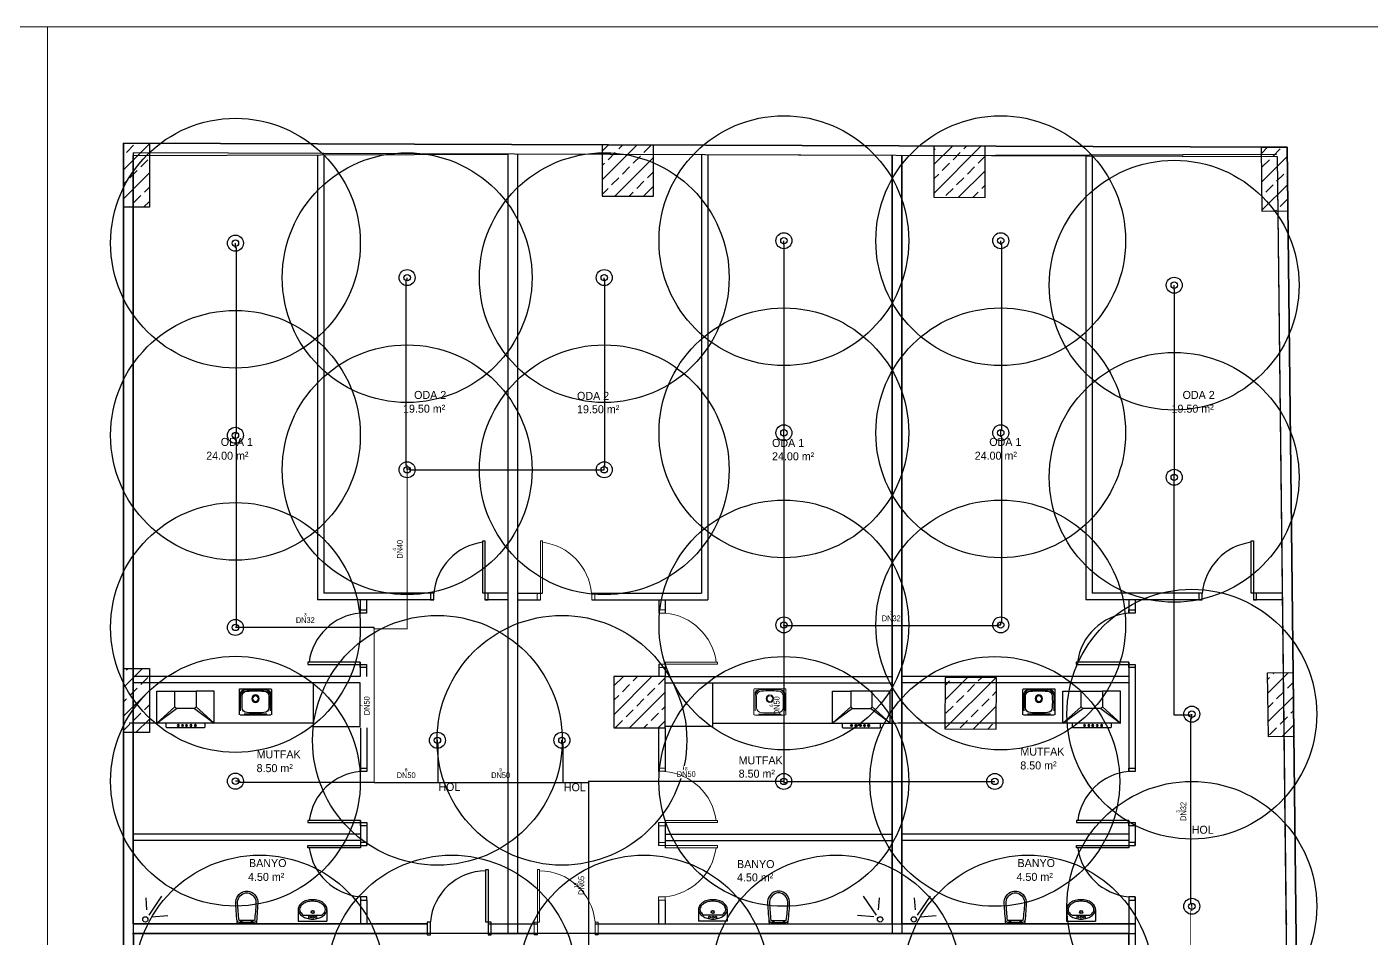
# Model space of a CAD drawing. Header units: centimetres. Extents: x 247996 to 276712, y -458149 to -450648.
# Drawn here: x 252299 to 254398, y -452072 to -450649 of the extents above; entities that cross this region are included whole.
import ezdxf
from ezdxf.enums import TextEntityAlignment as Align

# ---------------------------------------------------------------- set-up
doc = ezdxf.new("R2010")
doc.units = ezdxf.units.CM
for name, color, linetype, lineweight in [('ANTED', 144, 'Continuous', 0), ('ARC_Tefriş1', 117, 'Continuous', 9), ('M_Kapi_Kesit', 171, 'Continuous', 20)]:
    doc.layers.add(name, color=color, linetype=linetype, lineweight=lineweight)
for name, color, linetype in [('MKDU0', 50, 'Continuous'), ('MTY-SPRINKLER', 15, 'Continuous'), ('MTY-SPRINKLER-BORU', 140, 'Continuous'), ('MTY-SPRINKLER-CAP', 141, 'Continuous'), ('MTY-SPRINKLER-KORUMA', 8, 'Continuous')]:
    doc.layers.add(name, color=color, linetype=linetype)
doc.styles.add('MtXpl_Comic_Sans_MS', font='comic.ttf')
doc.styles.add('ROTAS', font='arial.ttf')

# ---------------------------------------------------------------- blocks, each defined once
blk = doc.blocks.new('ASL-SPR-PE')
for radius in [12.5, 5]:
    blk.add_circle((0, 0), radius)
blk = doc.blocks.new('ocak+dav')
for p, q in [((0, 50), (28.5, 24.5)), ((31, 27), (0, 50)), ((0, 50), (90, 50)), ((0, 50), (0, 0)), ((90, 50), (59, 27)), ((61.5, 24.5), (90, 50)), ((90, 50), (90, 0)), ((0, 0), (28.5, 0)), ((90, 0), (61.5, 0))]:
    blk.add_line(p, q)
at = {"color": 251}
for p, q in [((15, 50), (15, 56.3)), ((16, 57.3), (74, 57.3)), ((75, 56.3), (75, 50))]:
    blk.add_line(p, q, dxfattribs=at)
at = {"color": 7}
for p, q in [((29.2, 54.6), (29.2, 55.1)), ((29.8, 55.1), (29.2, 55.1)), ((29.2, 52.1), (29.2, 54.6)), ((29.8, 52.1), (29.2, 52.1)), ((29.8, 54.6), (29.8, 55.1)), ((29.8, 52.1), (29.8, 54.6)), ((36.2, 54.6), (36.2, 55.1)), ((36.8, 55.1), (36.2, 55.1)), ((36.2, 52.1), (36.2, 54.6)), ((36.8, 52.1), (36.2, 52.1)), ((36.8, 54.6), (36.8, 55.1)), ((36.8, 52.1), (36.8, 54.6)), ((43.2, 54.6), (43.2, 55.1)), ((43.8, 55.1), (43.2, 55.1)), ((43.2, 52.1), (43.2, 54.6)), ((43.8, 52.1), (43.2, 52.1)), ((43.8, 54.6), (43.8, 55.1)), ((43.8, 52.1), (43.8, 54.6)), ((49.4, 54.6), (49.4, 55.1)), ((49.4, 55.1), (50, 55.1)), ((49.4, 52.1), (49.4, 54.6)), ((50, 52.1), (49.4, 52.1)), ((50, 54.6), (50, 55.1)), ((50, 52.1), (50, 54.6)), ((55.9, 54.6), (55.9, 55.1)), ((55.9, 55.1), (56.6, 55.1)), ((55.9, 52.1), (55.9, 54.6)), ((56.6, 52.1), (55.9, 52.1)), ((56.6, 54.6), (56.6, 55.1)), ((56.6, 52.1), (56.6, 54.6))]:
    blk.add_line(p, q, dxfattribs=at)
at = {"color": 251}
for centre, start, end in [((16, 56.3), 90, 180), ((74, 56.3), 0, 90)]:
    blk.add_arc(centre, 1, start, end, dxfattribs=at)
at = {"color": 7}
for centre, start, end in [((29.5, 53.6), 102.6235, 257.3767), ((29.5, 53.6), 280.5754, 79.4621), ((36.5, 53.6), 102.6235, 257.3767), ((36.5, 53.6), 280.5754, 79.4621), ((43.5, 53.6), 102.6235, 257.3767), ((43.5, 53.6), 280.5754, 79.4621), ((49.7, 53.6), 102.6235, 257.3767), ((49.7, 53.6), 280.5754, 79.4621), ((56.3, 53.6), 102.6235, 257.3767), ((56.3, 53.6), 280.5754, 79.4621)]:
    blk.add_arc(centre, 1.54, start, end, dxfattribs=at)
at = {"invisible_edges": 1}
for points in [[(61.5, 24.5), (28.5, 24.5), (31, 27), (59, 27)], [(28.5, 24.5), (61.5, 24.5), (61.5, 0), (28.5, 0)]]:
    blk.add_3dface(points, dxfattribs=at)
blk = doc.blocks.new('UIU')
at = {"layer": 'ARC_Tefriş1'}
for p, q in [((534349.4, 4471056.6), (534349.4, 4471096)), ((534350.4, 4471097), (534398.4, 4471097)), ((534351.3, 4471062.8), (534351.3, 4471089.9)), ((534356.6, 4471095.2), (534392.3, 4471095.2)), ((534397.6, 4471089.9), (534397.6, 4471062.8)), ((534399.4, 4471096), (534399.4, 4471056.6)), ((534398.4, 4471055.6), (534350.4, 4471055.6)), ((534392.3, 4471057.5), (534356.6, 4471057.5))]:
    blk.add_line(p, q, dxfattribs=at)
at = {"layer": 'ARC_Tefriş1', "extrusion": (0, 0, -1)}
for centre, major_axis, start_param, end_param in [((534350.4, 4471096), (0.707, 0.707), 3.926991, 5.497787), ((534356.6, 4471089.9), (-3.75, 3.75), 5.497787, 7.068583), ((534361.4, 4471085.4), (-7.14, 7.14), 5.524757, 6.541187), ((534361.5, 4471085.4), (-5.66, 5.66), 5.524757, 7.028844), ((534374.4, 4470761.4), (332.3, 0), 4.67265, 4.752129), ((534374.4, 4471081.6), (-4.07, 4.07), 3.926991, 10.210176), ((534387.3, 4471085.4), (-5.66, 5.66), 0.825137, 2.329224), ((534392.3, 4471089.9), (3.75, 3.75), -0.785398, 0.785398), ((534387.4, 4471085.4), (7.14, 7.14), -0.258001, 0.758428), ((534398.4, 4471096), (0.707, 0.707), -0.785398, 0.785398), ((534685.7, 4471076.6), (-234.9, 234.9), 5.470817, 5.524757), ((534361.5, 4471067.9), (5.66, 5.66), 2.395934, 3.900021), ((534374.4, 4471081.6), (-3.18, 3.18), 3.926991, 10.210176), ((534387.3, 4471067.9), (5.66, 5.66), 0.812368, 2.316455), ((534063.2, 4471076.6), (234.9, 234.9), 0.758428, 0.812368), ((534374.4, 4471391.9), (332.3, 0), 1.531058, 1.610536)]:
    blk.add_ellipse(centre, major_axis=major_axis, ratio=1, start_param=start_param, end_param=end_param, dxfattribs=at)
blk = doc.blocks.new('asudhsaudhsa')
at = {"layer": 'M_Kapi_Kesit'}
for points in [[(526319.1, 4501829.3), (526319.1, 4501834.3), (526329.1, 4501834.3), (526329.1, 4501829.3), (526319.1, 4501829.3)], [(526319.1, 4501744.3), (526319.1, 4501749.3), (526329.1, 4501749.3), (526329.1, 4501744.3), (526319.1, 4501744.3)]]:
    blk.add_lwpolyline(points, dxfattribs=at)
blk.add_lwpolyline([(526329.1, 4501829.3), (526329.1, 4501826), (526410.9, 4501826), (526410.9, 4501829.3)], close=True, dxfattribs=at)
blk.add_arc((526320.8, 4501837.9), 88.9, 275.3081, 352.3253, dxfattribs=at)
blk = doc.blocks.new('uhasduhsadu')
at = {"layer": 'M_Kapi_Kesit'}
blk.add_lwpolyline([(684335.9, 4531169.3), (684332.6, 4531169.3), (684332.6, 4531251.2), (684335.9, 4531251.2)], close=True, dxfattribs=at)
for points in [[(684240.9, 4531149.3), (684245.9, 4531149.3), (684245.9, 4531169.3), (684240.9, 4531169.3), (684240.9, 4531149.3)], [(684335.9, 4531149.3), (684340.9, 4531149.3), (684340.9, 4531169.3), (684335.9, 4531169.3), (684335.9, 4531149.3)]]:
    blk.add_lwpolyline(points, dxfattribs=at)
blk.add_arc((684333.2, 4531161.7), 87.6, 90.3687, 174.9809, dxfattribs=at)

msp = doc.modelspace()

# ---------------------------------------------------------------- linework, layer by layer
at = {"layer": 'ANTED'}
for p, q in [((276712.4, -450649.1), (248038.8, -450649.1)), ((252331.1, -450649.1), (252331.1, -458149.1))]:
    msp.add_line(p, q, dxfattribs=at)
at = {"layer": 'MKDU0', "color": 8, "ltscale": 0.03}
for p, q in [((254266.7, -450836.9), (252449.8, -450830.7)), ((252449.8, -450830.7), (252449.8, -453404.6)), ((252449.8, -450830.7), (254266.7, -450836.9)), ((252449.8, -453404.6), (252449.8, -450830.7)), ((252449.8, -450849.9), (252449.8, -452064.7)), ((252450, -450830.8), (252490, -450830.8)), ((252450, -450930.8), (252450, -450830.8)), ((252450, -450871.9), (252490, -450831.9)), ((252454.1, -450845.3), (252465.3, -450834)), ((254251.8, -450851.9), (252464.8, -450845.8)), ((252464.8, -450845.8), (252464.8, -453404.6)), ((252464.8, -450849.8), (253049.8, -450847.8)), ((252464.8, -450849.8), (252464.8, -452064.7)), ((252464.8, -452049.7), (252464.8, -450849.8)), ((252490, -450830.8), (252490, -450930.8)), ((252752.3, -450848.9), (252752.3, -451543.5)), ((252762.3, -450848.8), (252762.3, -451533.5)), ((253064.8, -450847.8), (253064.8, -452064.7)), ((253064.8, -450847.8), (253064.8, -452064.7)), ((253649.8, -450849.8), (253064.8, -450847.8)), ((253064.8, -450847.8), (253064.8, -452049.7)), ((253197.2, -450833.3), (253197, -450913.3)), ((253197.1, -450888.1), (253251.6, -450833.5)), ((253277.2, -450833.6), (253197.2, -450833.3)), ((253197.2, -450843), (253206.9, -450833.4)), ((253206.2, -450856.5), (253217.4, -450845.3)), ((253223, -450839.7), (253229.3, -450833.4)), ((253245.5, -450862.1), (253256.7, -450850.9)), ((253262.3, -450845.3), (253273.6, -450834)), ((253277, -450913.6), (253277.2, -450833.6)), ((253352.3, -450848.8), (253352.3, -451533.5)), ((253362.3, -450848.9), (253362.3, -451543.5)), ((253664.8, -450849.8), (254249.8, -450847.8)), ((254251.8, -450851.9), (253664.8, -450849.9)), ((253715.2, -450835.1), (253715, -450915.1)), ((253715, -450909), (253788.6, -450835.4)), ((253715.1, -450863.9), (253743.9, -450835.2)), ((253795.2, -450835.4), (253715.2, -450835.1)), ((253715.2, -450841.4), (253717, -450839.7)), ((253745, -450856.5), (253756.3, -450845.3)), ((253761.9, -450839.7), (253766.2, -450835.3)), ((253784.3, -450862.1), (253795.2, -450851.2)), ((253795, -450915.4), (253795.2, -450835.4)), ((253952.3, -450848.9), (253952.3, -451543.5)), ((253962.3, -450848.8), (253962.3, -451533.5)), ((254226.8, -450837.4), (254266.8, -450837)), ((254227.9, -450937.4), (254226.8, -450837.4)), ((254226.9, -450846.1), (254235.6, -450837.3)), ((254227.4, -450890.5), (254267, -450850.9)), ((254244.6, -450850.9), (254255.8, -450839.7)), ((254297, -453482.7), (254266.7, -450836.9)), ((254266.7, -450836.9), (254297, -453482.7)), ((254266.8, -450837), (254267.9, -450937)), ((252476.6, -450867.7), (252487.8, -450856.5)), ((253197.1, -450865.6), (253200.6, -450862.1)), ((253216.7, -450913.4), (253277.2, -450852.9)), ((253228.7, -450878.9), (253239.9, -450867.7)), ((253728.2, -450873.3), (253739.4, -450862.1)), ((253767.5, -450878.9), (253778.7, -450867.7)), ((254227.7, -450867.7), (254238.9, -450856.5)), ((254281.9, -453482.1), (254251.8, -450851.9)), ((254265.5, -452049.7), (254251.8, -450851.9)), ((252450, -450916.8), (252490, -450876.8)), ((252450, -450894.3), (252454.1, -450890.2)), ((252459.7, -450884.6), (252471, -450873.3)), ((253211.8, -450895.8), (253223, -450884.6)), ((253251.1, -450901.4), (253262.3, -450890.2)), ((253268, -450884.6), (253277.1, -450875.4)), ((253715.1, -450886.5), (253722.6, -450878.9)), ((253750.6, -450895.8), (253761.9, -450884.6)), ((253753.6, -450915.2), (253795.1, -450873.8)), ((254250.2, -450890.2), (254261.4, -450878.9)), ((254267, -450873.3), (254267.2, -450873.1)), ((252465.3, -450923.8), (252476.6, -450912.6)), ((252482.2, -450907), (252490, -450899.2)), ((253197, -450910.6), (253206.2, -450901.4)), ((253197, -450913.3), (253277, -450913.6)), ((253239, -450913.5), (253245.5, -450907)), ((253261.4, -450913.6), (253277, -450897.9)), ((253733.8, -450912.6), (253745, -450901.4)), ((253776, -450915.3), (253784.3, -450907)), ((253789.9, -450901.4), (253795, -450896.3)), ((254227.7, -450912.7), (254227.7, -450912.6)), ((254227.9, -450934.9), (254267.5, -450895.3)), ((254233.3, -450907), (254244.6, -450895.8)), ((252490, -450930.8), (252450, -450930.8)), ((252458.4, -450930.8), (252459.7, -450929.5)), ((252480.9, -450930.8), (252490, -450921.7)), ((253715, -450915.1), (253795, -450915.4)), ((254248, -450937.2), (254250.2, -450935.1)), ((254255.8, -450929.5), (254267, -450918.2)), ((254267.9, -450937), (254227.9, -450937.4)), ((252934, -451543.5), (252752.3, -451543.5)), ((252934, -451543.5), (252752.3, -451543.5)), ((252934, -451533.5), (252762.3, -451533.5)), ((252819.2, -451543.3), (252819.2, -451564.4)), ((252829.2, -451543.3), (252829.2, -451564.4)), ((253049.8, -451533.5), (253010.7, -451533.5)), ((253049.8, -451543.5), (253014, -451543.5)), ((253049.8, -451543.5), (253014, -451543.5)), ((253064.8, -451533.5), (253104, -451533.5)), ((253064.8, -451543.5), (253100.7, -451543.5)), ((253064.8, -451543.5), (253100.7, -451543.5)), ((253180.7, -451533.5), (253352.3, -451533.5)), ((253180.7, -451543.5), (253362.3, -451543.5)), ((253180.7, -451543.5), (253362.3, -451543.5)), ((253285.5, -451543.3), (253285.5, -451564.4)), ((253295.5, -451543.3), (253295.5, -451564.4)), ((254134, -451543.5), (253952.3, -451543.5)), ((254134, -451543.5), (253952.3, -451543.5)), ((254134, -451533.5), (253962.3, -451533.5)), ((254019.2, -451543.3), (254019.2, -451564.4)), ((254029.2, -451543.3), (254029.2, -451564.4)), ((254259.6, -451533.5), (254210.7, -451533.5)), ((254259.7, -451543.5), (254214, -451543.5)), ((254259.7, -451543.5), (254214, -451543.5)), ((252819.2, -451641.1), (252819.2, -451663.3)), ((252829.2, -451644.4), (252829.2, -451663.3)), ((253285.5, -451644.4), (253285.5, -451663.3)), ((253295.5, -451641.1), (253295.5, -451663.3)), ((254019.5, -451641.1), (254019.5, -451663.5)), ((254019.5, -451644.4), (254019.5, -451811.5)), ((254029.5, -451644.4), (254029.5, -451706.2)), ((252450, -451680.1), (252479.3, -451650.8)), ((252450, -451650.8), (252490, -451650.8)), ((252450, -451750.8), (252450, -451650.8)), ((252454.1, -451653.5), (252456.8, -451650.8)), ((252819.2, -451663.5), (252464.8, -451663.5)), ((252476.6, -451675.9), (252487.8, -451664.7)), ((252490, -451650.8), (252490, -451750.8)), ((253215.5, -451663.3), (253215.2, -451743.3)), ((253215.3, -451723), (253274.8, -451663.5)), ((253215.4, -451678), (253230.1, -451663.3)), ((253295.5, -451663.5), (253215.5, -451663.3)), ((253245.5, -451670.3), (253252.4, -451663.4)), ((253284.8, -451675.9), (253295.5, -451665.3)), ((253295.2, -451743.5), (253295.5, -451663.5)), ((253295.5, -451663.5), (253649.8, -451663.5)), ((254019.5, -451663.5), (253664.8, -451663.5)), ((253732.6, -451665.2), (253732.3, -451745.2)), ((253732.3, -451744.8), (253811.7, -451665.4)), ((253732.5, -451699.7), (253766.9, -451665.3)), ((253812.6, -451665.4), (253732.6, -451665.2)), ((253784.3, -451670.3), (253789.3, -451665.4)), ((253812.3, -451745.4), (253812.6, -451665.4)), ((254236.2, -451657.5), (254276.2, -451657)), ((254237.3, -451757.5), (254236.2, -451657.5)), ((254236.3, -451667.4), (254238.9, -451664.7)), ((254236.6, -451689.6), (254269, -451657.1)), ((254244.6, -451659.1), (254246.3, -451657.4)), ((254276.2, -451657), (254277.3, -451757)), ((252450, -451725), (252490, -451685)), ((252459.7, -451692.8), (252471, -451681.6)), ((252819.2, -451673.5), (252464.8, -451673.5)), ((252501.4, -451686.2), (252529.9, -451686.2)), ((252501.4, -451736.2), (252501.4, -451686.2)), ((252591.4, -451686.2), (252562.9, -451686.2)), ((252591.4, -451736.2), (252591.4, -451686.2)), ((252630.7, -451723), (252630.7, -451683.5)), ((252631.7, -451682.5), (252679.7, -451682.5)), ((252632.5, -451716.8), (252632.5, -451689.7)), ((252637.8, -451684.4), (252673.5, -451684.4)), ((252678.8, -451689.7), (252678.8, -451716.8)), ((252680.7, -451683.5), (252680.7, -451723)), ((252819.2, -451673.5), (252745.6, -451673.5)), ((252745.6, -451673.5), (252745.6, -451741.2)), ((253228.7, -451687.2), (253239.9, -451675.9)), ((253239.8, -451743.3), (253295.4, -451687.8)), ((253268, -451692.8), (253279.2, -451681.6)), ((253295.5, -451673.5), (253649.8, -451673.5)), ((254019.2, -451673.5), (253664.8, -451673.5)), ((253732.6, -451677.2), (253739.4, -451670.3)), ((253767.5, -451687.2), (253778.7, -451675.9)), ((253806.8, -451692.8), (253812.5, -451687)), ((253854, -451723), (253854, -451683.5)), ((253855, -451682.5), (253903, -451682.5)), ((253855.9, -451716.8), (253855.9, -451689.7)), ((253861.2, -451684.4), (253896.9, -451684.4)), ((253902.2, -451689.7), (253902.2, -451716.8)), ((253904, -451683.5), (253904, -451723)), ((253916.6, -451686.2), (253945.1, -451686.2)), ((253916.6, -451736.2), (253916.6, -451686.2)), ((254006.6, -451686.2), (253978.1, -451686.2)), ((254006.6, -451736.2), (254006.6, -451686.2)), ((254250.2, -451698.4), (254261.4, -451687.2)), ((254267, -451681.6), (254276.4, -451672.2)), ((252450, -451702.5), (252454.1, -451698.4)), ((252482.2, -451715.2), (252490, -451707.4)), ((252529.9, -451710.7), (252501.4, -451736.2)), ((252591.4, -451736.2), (252562.9, -451710.7)), ((253215.3, -451700.5), (253223, -451692.8)), ((253251.1, -451709.6), (253262.3, -451698.4)), ((253290.4, -451715.2), (253295.3, -451710.3)), ((253733.8, -451720.8), (253745, -451709.6)), ((253750.6, -451704), (253761.9, -451692.8)), ((253776.7, -451745.3), (253812.4, -451709.5)), ((253789.9, -451709.6), (253801.2, -451698.4)), ((253945.1, -451710.7), (253916.6, -451736.2)), ((254006.6, -451736.2), (253978.1, -451710.7)), ((254029.5, -451706.2), (254029.5, -451811.5)), ((254236.8, -451711.8), (254244.6, -451704)), ((254237.1, -451733.9), (254276.6, -451694.4)), ((252465.3, -451732.1), (252476.6, -451720.8)), ((252469.1, -451750.8), (252490, -451729.9)), ((252501.4, -451736.2), (252532.4, -451713.2)), ((252560.4, -451713.2), (252591.4, -451736.2)), ((252679.7, -451724), (252631.7, -451724)), ((252673.5, -451722.1), (252637.8, -451722.1)), ((253217.5, -451743.3), (253228.7, -451732.1)), ((253234.3, -451726.5), (253245.5, -451715.2)), ((253273.6, -451732.1), (253284.8, -451720.8)), ((253756.3, -451743.3), (253767.5, -451732.1)), ((253773.1, -451726.5), (253784.3, -451715.2)), ((253903, -451724), (253855, -451724)), ((253896.9, -451722.1), (253861.2, -451722.1)), ((253916.6, -451736.2), (253947.6, -451713.2)), ((253975.6, -451713.2), (254006.6, -451736.2)), ((254255.8, -451737.7), (254267, -451726.5)), ((254272.6, -451720.8), (254276.9, -451716.6)), ((252450, -451747.4), (252459.7, -451737.7)), ((252490, -451750.8), (252450, -451750.8)), ((252745.6, -451736.2), (252458.3, -451736.2)), ((252745.6, -451736.2), (252458.3, -451736.2)), ((252591.4, -451736.2), (252501.4, -451736.2)), ((252516.4, -451742.5), (252516.4, -451736.2)), ((252575.4, -451743.5), (252517.4, -451743.5)), ((252534.9, -451738.3), (252534.9, -451740.9)), ((252534.9, -451738.3), (252535.5, -451738.3)), ((252534.9, -451740.9), (252534.9, -451741.4)), ((252535.5, -451741.4), (252534.9, -451741.4)), ((252535.5, -451738.3), (252535.5, -451740.9)), ((252535.5, -451740.9), (252535.5, -451741.4)), ((252541.5, -451738.3), (252541.5, -451740.9)), ((252541.5, -451738.3), (252542.1, -451738.3)), ((252541.5, -451740.9), (252541.5, -451741.4)), ((252542.1, -451741.4), (252541.5, -451741.4)), ((252542.1, -451738.3), (252542.1, -451740.9)), ((252542.1, -451740.9), (252542.1, -451741.4)), ((252547.6, -451738.3), (252547.6, -451740.9)), ((252547.6, -451738.3), (252548.2, -451738.3)), ((252547.6, -451740.9), (252547.6, -451741.4)), ((252547.6, -451741.4), (252548.2, -451741.4)), ((252548.2, -451738.3), (252548.2, -451740.9)), ((252548.2, -451740.9), (252548.2, -451741.4)), ((252554.6, -451738.3), (252554.6, -451740.9)), ((252554.6, -451738.3), (252555.2, -451738.3)), ((252554.6, -451740.9), (252554.6, -451741.4)), ((252554.6, -451741.4), (252555.2, -451741.4)), ((252555.2, -451738.3), (252555.2, -451740.9)), ((252555.2, -451740.9), (252555.2, -451741.4)), ((252561.6, -451738.3), (252561.6, -451740.9)), ((252561.6, -451738.3), (252562.2, -451738.3)), ((252561.6, -451740.9), (252561.6, -451741.4)), ((252561.6, -451741.4), (252562.2, -451741.4)), ((252562.2, -451738.3), (252562.2, -451740.9)), ((252562.2, -451740.9), (252562.2, -451741.4)), ((252576.4, -451736.2), (252576.4, -451742.5)), ((252745.6, -451741.2), (252819.2, -451741.2)), ((252819.5, -451736.2), (252819.2, -451736.2)), ((252819.5, -451736.2), (252819.2, -451736.2)), ((252819.5, -451743.3), (252819.5, -451811.5)), ((252829.5, -451743.3), (252829.5, -451811.5)), ((253215.2, -451743.3), (253295.2, -451743.5)), ((253262.2, -451743.4), (253268, -451737.7)), ((253284.6, -451743.5), (253295.2, -451732.8)), ((253285.2, -451743.3), (253285.2, -451811.5)), ((253295.2, -451736.2), (253295.5, -451736.2)), ((253295.2, -451736.2), (253295.5, -451736.2)), ((253295.2, -451743.3), (253295.2, -451811.5)), ((253369.1, -451736.2), (253656.4, -451736.2)), ((253369.1, -451736.2), (253656.4, -451736.2)), ((253945.6, -451736.2), (253658.3, -451736.2)), ((253945.6, -451736.2), (253658.3, -451736.2)), ((253732.3, -451745.2), (253812.3, -451745.4)), ((253799.1, -451745.4), (253806.8, -451737.7)), ((254006.6, -451736.2), (253916.6, -451736.2)), ((253931.6, -451742.5), (253931.6, -451736.2)), ((253990.6, -451743.5), (253932.6, -451743.5)), ((253950, -451738.3), (253950, -451740.9)), ((253950, -451738.3), (253950.6, -451738.3)), ((253950, -451740.9), (253950, -451741.4)), ((253950.6, -451741.4), (253950, -451741.4)), ((253950.6, -451738.3), (253950.6, -451740.9)), ((253950.6, -451740.9), (253950.6, -451741.4)), ((253956.6, -451738.3), (253956.6, -451740.9)), ((253956.6, -451738.3), (253957.2, -451738.3)), ((253956.6, -451740.9), (253956.6, -451741.4)), ((253957.2, -451741.4), (253956.6, -451741.4)), ((253957.2, -451738.3), (253957.2, -451740.9)), ((253957.2, -451740.9), (253957.2, -451741.4)), ((253962.8, -451738.3), (253962.8, -451740.9)), ((253962.8, -451738.3), (253963.4, -451738.3)), ((253962.8, -451740.9), (253962.8, -451741.4)), ((253962.8, -451741.4), (253963.4, -451741.4)), ((253963.4, -451738.3), (253963.4, -451740.9)), ((253963.4, -451740.9), (253963.4, -451741.4)), ((253969.8, -451738.3), (253969.8, -451740.9)), ((253969.8, -451738.3), (253970.4, -451738.3)), ((253969.8, -451740.9), (253969.8, -451741.4)), ((253969.8, -451741.4), (253970.4, -451741.4)), ((253970.4, -451738.3), (253970.4, -451740.9)), ((253970.4, -451740.9), (253970.4, -451741.4)), ((253976.7, -451738.3), (253976.7, -451740.9)), ((253976.7, -451738.3), (253977.4, -451738.3)), ((253976.7, -451740.9), (253976.7, -451741.4)), ((253976.7, -451741.4), (253977.4, -451741.4)), ((253977.4, -451738.3), (253977.4, -451740.9)), ((253977.4, -451740.9), (253977.4, -451741.4)), ((253991.6, -451736.2), (253991.6, -451742.5)), ((254019.5, -451736.2), (254019.2, -451736.2)), ((254019.5, -451736.2), (254019.2, -451736.2)), ((254238.9, -451754.5), (254250.2, -451743.3)), ((254258.7, -451757.2), (254277.1, -451738.8)), ((254277.3, -451757), (254237.3, -451757.5)), ((252819.5, -451888.1), (252819.5, -451930.8)), ((252829.5, -451891.5), (252829.5, -451927.5)), ((253285.2, -451891.5), (253285.2, -451927.5)), ((253295.2, -451888.1), (253295.2, -451930.8)), ((254019.5, -451888.1), (254019.5, -451930.8)), ((254029.5, -451891.5), (254029.5, -451927.5)), ((252819.5, -451909.7), (252464.8, -451909.7)), ((252819.5, -451919.7), (252464.8, -451919.7)), ((253295.2, -451909.7), (253649.8, -451909.7)), ((253295.2, -451919.7), (253649.8, -451919.7)), ((254019.5, -451909.7), (253664.8, -451909.7)), ((254019.5, -451919.7), (253664.8, -451919.7)), ((252486.2, -452027.5), (252484.8, -452009.1)), ((252489.5, -452035.9), (252509.7, -452006.3)), ((252819.5, -452012.5), (252819.5, -452049.7)), ((252829.5, -452012.5), (252829.5, -452049.7)), ((253285.2, -452012.5), (253285.2, -452049.7)), ((253295.2, -452012.5), (253295.2, -452049.7)), ((253625.2, -452035.9), (253605, -452006.3)), ((253628.5, -452027.5), (253629.9, -452009.1)), ((253686.2, -452027.5), (253684.8, -452009.1)), ((253689.5, -452035.9), (253709.7, -452006.3)), ((254019.5, -452012.5), (254019.5, -452094.5)), ((254029.5, -452007.5), (254029.5, -452094.5)), ((252493.4, -452038.7), (252518.8, -452036.7)), ((252722.3, -452027), (252722.3, -452045.6)), ((252722.3, -452045.6), (252767.3, -452045.6)), ((252730.7, -452036), (252758.8, -452036)), ((252767.3, -452027), (252767.3, -452045.6)), ((253347.4, -452027), (253347.4, -452045.6)), ((253392.4, -452045.6), (253347.4, -452045.6)), ((253383.9, -452036), (253355.8, -452036)), ((253392.4, -452027), (253392.4, -452045.6)), ((253621.3, -452038.7), (253595.9, -452036.7)), ((253693.4, -452038.7), (253718.8, -452036.7)), ((253922.3, -452027), (253922.3, -452045.6)), ((253922.3, -452045.6), (253967.3, -452045.6)), ((253930.7, -452036), (253958.8, -452036)), ((253967.3, -452027), (253967.3, -452045.6)), ((252463.9, -452064.7), (252923.8, -452064.7)), ((252464.8, -452049.7), (252923.8, -452049.7)), ((252923.8, -452049.7), (252464.8, -452049.7)), ((254019.5, -452064.7), (252465.1, -452064.7)), ((252465.1, -452064.7), (252480, -453375.7)), ((253018.8, -452049.7), (253095.9, -452049.7)), ((253018.8, -452064.7), (253095.9, -452064.7)), ((253064.8, -452049.7), (253095.9, -452049.7)), ((253185.9, -452049.7), (254029.5, -452049.7)), ((253185.9, -452049.7), (253649.8, -452049.7)), ((253185.9, -452064.7), (254029.5, -452064.7)), ((254029.5, -452049.7), (253664.8, -452049.7)), ((253664.8, -452049.7), (254029.5, -452049.7)), ((254019.5, -452214.7), (254019.5, -452064.7)), ((254265.5, -452049.7), (254266.5, -452049.7))]:
    msp.add_line(p, q, dxfattribs=at)
for points in [[(253014, -451533.5), (253010.7, -451533.5), (253010.7, -451451.7), (253014, -451451.7)], [(254214, -451533.5), (254210.7, -451533.5), (254210.7, -451451.7), (254214, -451451.7)], [(252819.2, -451644.4), (252819.2, -451641.1), (252737.4, -451641.1), (252737.4, -451644.4)], [(254019.2, -451644.4), (254019.2, -451641.1), (253937.4, -451641.1), (253937.4, -451644.4)], [(253295.5, -451673.5), (253369.1, -451673.5), (253369.1, -451741.2), (253295.5, -451741.2)], [(252819.5, -451891.5), (252819.5, -451888.1), (252737.6, -451888.1), (252737.6, -451891.5)], [(254019.5, -451891.5), (254019.5, -451888.1), (253937.6, -451888.1), (253937.6, -451891.5)], [(252819.5, -451927.5), (252819.5, -451930.8), (252737.6, -451930.8), (252737.6, -451927.5)], [(254019.5, -451927.5), (254019.5, -451930.8), (253937.6, -451930.8), (253937.6, -451927.5)], [(253018.8, -452046.7), (253015.5, -452046.7), (253015.5, -451964.8), (253018.8, -451964.8)], [(253018.8, -452046.7), (253015.5, -452046.7), (253015.5, -451964.8), (253018.8, -451964.8)], [(253018.8, -452046.7), (253015.5, -452046.7), (253015.5, -451964.8), (253018.8, -451964.8)]]:
    msp.add_lwpolyline(points, close=True, dxfattribs=at)
for points in [[(252929, -451543.5), (252934, -451543.5), (252934, -451533.5), (252929, -451533.5), (252929, -451543.5)], [(253014, -451543.5), (253019, -451543.5), (253019, -451533.5), (253014, -451533.5), (253014, -451543.5)], [(254129, -451543.5), (254134, -451543.5), (254134, -451533.5), (254129, -451533.5), (254129, -451543.5)], [(254214, -451543.5), (254219, -451543.5), (254219, -451533.5), (254214, -451533.5), (254214, -451543.5)], [(252829.2, -451559.4), (252829.2, -451564.4), (252819.2, -451564.4), (252819.2, -451559.4), (252829.2, -451559.4)], [(254029.2, -451559.4), (254029.2, -451564.4), (254019.2, -451564.4), (254019.2, -451559.4), (254029.2, -451559.4)], [(252829.2, -451644.4), (252829.2, -451649.4), (252819.2, -451649.4), (252819.2, -451644.4), (252829.2, -451644.4)], [(254029.2, -451644.4), (254029.2, -451649.4), (254019.2, -451649.4), (254019.2, -451644.4), (254029.2, -451644.4)], [(252829.5, -451806.5), (252829.5, -451811.5), (252819.5, -451811.5), (252819.5, -451806.5), (252829.5, -451806.5)], [(254029.5, -451806.5), (254029.5, -451811.5), (254019.5, -451811.5), (254019.5, -451806.5), (254029.5, -451806.5)], [(252829.5, -451891.5), (252829.5, -451896.5), (252819.5, -451896.5), (252819.5, -451891.5), (252829.5, -451891.5)], [(254029.5, -451891.5), (254029.5, -451896.5), (254019.5, -451896.5), (254019.5, -451891.5), (254029.5, -451891.5)], [(252829.5, -451927.5), (252829.5, -451922.5), (252819.5, -451922.5), (252819.5, -451927.5), (252829.5, -451927.5)], [(254029.5, -451927.5), (254029.5, -451922.5), (254019.5, -451922.5), (254019.5, -451927.5), (254029.5, -451927.5)], [(252829.5, -452012.5), (252829.5, -452007.5), (252819.5, -452007.5), (252819.5, -452012.5), (252829.5, -452012.5)], [(254029.5, -452012.5), (254029.5, -452007.5), (254019.5, -452007.5), (254019.5, -452012.5), (254029.5, -452012.5)], [(252923.8, -452066.7), (252928.8, -452066.7), (252928.8, -452046.7), (252923.8, -452046.7), (252923.8, -452066.7)], [(252923.8, -452066.7), (252928.8, -452066.7), (252928.8, -452046.7), (252923.8, -452046.7), (252923.8, -452066.7)], [(252923.8, -452066.7), (252928.8, -452066.7), (252928.8, -452046.7), (252923.8, -452046.7), (252923.8, -452066.7)], [(253018.8, -452066.7), (253023.8, -452066.7), (253023.8, -452046.7), (253018.8, -452046.7), (253018.8, -452066.7)], [(253018.8, -452066.7), (253023.8, -452066.7), (253023.8, -452046.7), (253018.8, -452046.7), (253018.8, -452066.7)], [(253018.8, -452066.7), (253023.8, -452066.7), (253023.8, -452046.7), (253018.8, -452046.7), (253018.8, -452066.7)]]:
    msp.add_lwpolyline(points, dxfattribs=at)
for points in [[(252627.5, -452049.7, -0.01664), (252624.9, -452017.8, -0.351622), (252637.7, -451998.9, -0.068714), (252642.1, -451998.3, -0.068714), (252646.5, -451998.9, -0.351622), (252659.3, -452017.8, -0.01664), (252656.7, -452049.7)], [(252630.1, -452044.1, -0.016866), (252627.8, -452017.6, -0.351778), (252638.5, -452001.7, -0.068022), (252642.1, -452001.2, -0.068022), (252645.7, -452001.7, -0.351778), (252656.5, -452017.6, -0.016866), (252654.1, -452044.1)], [(253487.2, -452049.7, 0.01664), (253489.8, -452017.8, 0.351622), (253477, -451998.9, 0.068714), (253472.6, -451998.3, 0.068714), (253468.1, -451998.9, 0.351622), (253455.4, -452017.8, 0.01664), (253458, -452049.7)], [(253484.6, -452044.1, 0.016866), (253486.9, -452017.6, 0.351778), (253476.2, -452001.7, 0.068022), (253472.6, -452001.2, 0.068022), (253469, -452001.7, 0.351778), (253458.2, -452017.6, 0.016866), (253460.5, -452044.1)], [(253827.5, -452049.7, -0.01664), (253824.9, -452017.8, -0.351622), (253837.7, -451998.9, -0.068714), (253842.1, -451998.3, -0.068714), (253846.5, -451998.9, -0.351622), (253859.3, -452017.8, -0.01664), (253856.7, -452049.7)], [(253830.1, -452044.1, -0.016866), (253827.8, -452017.6, -0.351778), (253838.5, -452001.7, -0.068022), (253842.1, -452001.2, -0.068022), (253845.7, -452001.7, -0.351778), (253856.5, -452017.6, -0.016866), (253854.1, -452044.1)]]:
    msp.add_lwpolyline(points, format="xyb", close=True, dxfattribs=at)
for points in [[(252657, -452044.2, -0.389191), (252653.6, -452047.3), (252642.1, -452047.3), (252630.6, -452047.3, -0.389191), (252627.3, -452044.2, -0.389191)], [(253457.7, -452044.2, 0.389191), (253461, -452047.3), (253472.6, -452047.3), (253484.1, -452047.3, 0.389191), (253487.4, -452044.2, 0.389191)], [(253857, -452044.2, -0.389191), (253853.6, -452047.3), (253842.1, -452047.3), (253830.6, -452047.3, -0.389191), (253827.3, -452044.2, -0.389191)]]:
    msp.add_lwpolyline(points, format="xyb", dxfattribs=at)
for centre, radius in [((252483.7, -452042.6, 51), 4.14), ((252739.9, -452039), 1.56), ((252745, -452031.1), 2.52), ((252745, -452031.1), 2.12), ((252745, -452039), 1.56), ((252749.9, -452039), 1.56), ((253364.8, -452039), 1.56), ((253369.6, -452031.1), 2.52), ((253369.6, -452031.1), 2.12), ((253369.7, -452039), 1.56), ((253374.7, -452039), 1.56), ((253631, -452042.6, 51), 4.14), ((253683.7, -452042.6, 51), 4.14), ((253939.9, -452039), 1.56), ((253945, -452031.1), 2.52), ((253945, -452031.1), 2.12), ((253945, -452039), 1.56), ((253949.9, -452039), 1.56)]:
    msp.add_circle(centre, radius, dxfattribs=at)
for centre, radius, start, end in [((253022.6, -451541.8), 88.9, 97.6747, 174.6919), ((254222.6, -451541.8), 88.9, 97.6747, 174.6919), ((254027.4, -451652.9), 88.9, 95.3081, 172.3253), ((252517.4, -451742.5), 1, 180, 270), ((252535.1, -451739.8), 1.54, 100.5754, 259.4621), ((252535.1, -451739.8), 1.54, 282.6235, 77.3767), ((252541.7, -451739.8), 1.54, 100.5754, 259.4621), ((252541.7, -451739.8), 1.54, 282.6235, 77.3767), ((252547.9, -451739.8), 1.54, 100.5754, 259.4621), ((252547.9, -451739.8), 1.54, 282.6235, 77.3767), ((252554.9, -451739.8), 1.54, 100.5754, 259.4621), ((252554.9, -451739.8), 1.54, 282.6235, 77.3767), ((252561.9, -451739.8), 1.54, 100.5754, 259.4621), ((252561.9, -451739.8), 1.54, 282.6235, 77.3767), ((252575.4, -451742.5), 1, 270, 0), ((253932.6, -451742.5), 1, 180, 270), ((253950.3, -451739.8), 1.54, 100.5754, 259.4621), ((253950.3, -451739.8), 1.54, 282.6235, 77.3767), ((253956.9, -451739.8), 1.54, 100.5754, 259.4621), ((253956.9, -451739.8), 1.54, 282.6235, 77.3767), ((253963, -451739.8), 1.54, 100.5754, 259.4621), ((253963, -451739.8), 1.54, 282.6235, 77.3767), ((253970, -451739.8), 1.54, 100.5754, 259.4621), ((253970, -451739.8), 1.54, 282.6235, 77.3767), ((253977, -451739.8), 1.54, 100.5754, 259.4621), ((253977, -451739.8), 1.54, 282.6235, 77.3767), ((253990.6, -451742.5), 1, 270, 0), ((252827.7, -451900), 88.9, 95.3081, 172.3253), ((254027.7, -451900), 88.9, 95.3081, 172.3253), ((252827.7, -451918.9), 88.9, 187.6747, 264.6919), ((254027.7, -451918.9), 88.9, 187.6747, 264.6919), ((253016, -452054.3), 87.6, 90.3687, 174.9809), ((253016, -452054.3), 87.6, 90.3687, 174.9809), ((253016, -452054.3), 87.6, 90.3687, 174.9809), ((252732.6, -452027), 10.3, 148.2866, 180), ((252738.4, -452030.6), 17.2, 123.8347, 148.2866), ((252732.6, -452027), 7.93, 148.2866, 180), ((252738.4, -452030.6), 14.8, 123.8347, 148.2866), ((252742.3, -452036.3), 24.1, 105.5176, 123.8347), ((252742.3, -452036.3), 21.7, 105.5176, 123.8347), ((252744.8, -452045.4), 33.5, 90, 105.5176), ((252744.8, -452045.4), 31.1, 90, 105.5176), ((252744.8, -452045.4), 33.5, 74.4824, 90), ((252744.8, -452045.4), 31.1, 74.4824, 90), ((252747.3, -452036.3), 21.7, 56.1653, 74.4824), ((252747.3, -452036.3), 24.1, 56.1653, 74.4824), ((252751.1, -452030.6), 14.8, 31.7134, 56.1653), ((252751.1, -452030.6), 17.2, 31.7134, 56.1653), ((252757, -452027), 7.93, 0, 31.7134), ((252757, -452027), 10.3, 0, 31.7134), ((253357.7, -452027), 10.3, 148.2866, 180), ((253363.5, -452030.6), 17.2, 123.8347, 148.2866), ((253357.7, -452027), 7.93, 148.2866, 180), ((253363.5, -452030.6), 14.8, 123.8347, 148.2866), ((253367.4, -452036.3), 24.1, 105.5176, 123.8347), ((253367.4, -452036.3), 21.7, 105.5176, 123.8347), ((253369.9, -452045.4), 33.5, 90, 105.5176), ((253369.9, -452045.4), 31.1, 90, 105.5176), ((253369.9, -452045.4), 33.5, 74.4824, 90), ((253369.9, -452045.4), 31.1, 74.4824, 90), ((253372.4, -452036.3), 21.7, 56.1653, 74.4824), ((253372.4, -452036.3), 24.1, 56.1653, 74.4824), ((253376.2, -452030.6), 14.8, 31.7134, 56.1653), ((253376.2, -452030.6), 17.2, 31.7134, 56.1653), ((253382.1, -452027), 7.93, 0, 31.7134), ((253382.1, -452027), 10.3, 0, 31.7134), ((253932.6, -452027), 10.3, 148.2866, 180), ((253938.4, -452030.6), 17.2, 123.8347, 148.2866), ((253932.6, -452027), 7.93, 148.2866, 180), ((253938.4, -452030.6), 14.8, 123.8347, 148.2866), ((253942.3, -452036.3), 24.1, 105.5176, 123.8347), ((253942.3, -452036.3), 21.7, 105.5176, 123.8347), ((253944.8, -452045.4), 33.5, 90, 105.5176), ((253944.8, -452045.4), 31.1, 90, 105.5176), ((253944.8, -452045.4), 33.5, 74.4824, 90), ((253944.8, -452045.4), 31.1, 74.4824, 90), ((253947.3, -452036.3), 21.7, 56.1653, 74.4824), ((253947.3, -452036.3), 24.1, 56.1653, 74.4824), ((253951.1, -452030.6), 14.8, 31.7134, 56.1653), ((253951.1, -452030.6), 17.2, 31.7134, 56.1653), ((253957, -452027), 7.93, 0, 31.7134), ((253957, -452027), 10.3, 0, 31.7134), ((252633.8, -452044.1), 1.78, 180, 0), ((252650.4, -452044.1), 1.78, 180, 0), ((252732.6, -452027), 10.3, 180, 211.7134), ((252738.4, -452023.4), 17.2, 211.7134, 236.1653), ((252732.6, -452027), 7.93, 180, 211.7134), ((252738.4, -452023.4), 14.8, 211.7134, 238.6233), ((252742.3, -452017.6), 24.1, 236.1653, 254.4824), ((252744.8, -452008.6), 33.5, 254.4824, 270), ((252744.8, -452008.6), 33.5, 270, 285.5176), ((252747.3, -452017.6), 24.1, 285.5176, 303.8347), ((252751.1, -452023.4), 14.8, 301.3767, 328.2866), ((252751.1, -452023.4), 17.2, 303.8347, 328.2866), ((252757, -452027), 7.93, 328.2866, 0), ((252757, -452027), 10.3, 328.2866, 0), ((253357.7, -452027), 10.3, 180, 211.7134), ((253363.5, -452023.4), 17.2, 211.7134, 236.1653), ((253357.7, -452027), 7.93, 180, 211.7134), ((253363.5, -452023.4), 14.8, 211.7134, 238.6233), ((253367.4, -452017.6), 24.1, 236.1653, 254.4824), ((253369.9, -452008.6), 33.5, 254.4824, 270), ((253369.9, -452008.6), 33.5, 270, 285.5176), ((253372.4, -452017.6), 24.1, 285.5176, 303.8347), ((253376.2, -452023.4), 14.8, 301.3767, 328.2866), ((253376.2, -452023.4), 17.2, 303.8347, 328.2866), ((253382.1, -452027), 7.93, 328.2866, 0), ((253382.1, -452027), 10.3, 328.2866, 0), ((253464.3, -452044.1), 1.78, 180, 0), ((253480.9, -452044.1), 1.78, 180, 0), ((253833.8, -452044.1), 1.78, 180, 0), ((253850.4, -452044.1), 1.78, 180, 0), ((253932.6, -452027), 10.3, 180, 211.7134), ((253938.4, -452023.4), 17.2, 211.7134, 236.1653), ((253932.6, -452027), 7.93, 180, 211.7134), ((253938.4, -452023.4), 14.8, 211.7134, 238.6233), ((253942.3, -452017.6), 24.1, 236.1653, 254.4824), ((253944.8, -452008.6), 33.5, 254.4824, 270), ((253944.8, -452008.6), 33.5, 270, 285.5176), ((253947.3, -452017.6), 24.1, 285.5176, 303.8347), ((253951.1, -452023.4), 14.8, 301.3767, 328.2866), ((253951.1, -452023.4), 17.2, 303.8347, 328.2866), ((253957, -452027), 7.93, 328.2866, 0), ((253957, -452027), 10.3, 328.2866, 0)]:
    msp.add_arc(centre, radius, start, end, dxfattribs=at)
at = {"layer": 'MKDU0', "color": 8, "ltscale": 0.03, "extrusion": (0, 0, -1)}
for centre, major_axis, start_param, end_param in [((252631.7, -451683.5), (0.707, 0.707), 3.926991, 5.497787), ((252637.8, -451689.7), (-3.75, 3.75), 5.497787, 7.068583), ((252642.7, -451694.2), (-7.14, 7.14), 5.524757, 6.541187), ((252642.8, -451694.2), (-5.66, 5.66), 5.524757, 7.028844), ((252655.7, -452018.2), (332.3, 0), 4.67265, 4.752129), ((252668.6, -451694.2), (-5.66, 5.66), 0.825137, 2.329224), ((252673.5, -451689.7), (3.75, 3.75), -0.785398, 0.785398), ((252668.7, -451694.2), (7.14, 7.14), -0.258001, 0.758428), ((252679.7, -451683.5), (0.707, 0.707), -0.785398, 0.785398), ((253855, -451683.5), (0.707, 0.707), 3.926991, 5.497787), ((253861.2, -451689.7), (-3.75, 3.75), 5.497787, 7.068583), ((253866, -451694.2), (-7.14, 7.14), 5.524757, 6.541187), ((253866.1, -451694.2), (-5.66, 5.66), 5.524757, 7.028844), ((253879, -452018.2), (332.3, 0), 4.67265, 4.752129), ((253891.9, -451694.2), (-5.66, 5.66), 0.825137, 2.329224), ((253896.9, -451689.7), (3.75, 3.75), -0.785398, 0.785398), ((253892, -451694.2), (7.14, 7.14), -0.258001, 0.758428), ((253903, -451683.5), (0.707, 0.707), -0.785398, 0.785398), ((252966.9, -451703), (-234.9, 234.9), 5.470817, 5.524757), ((252655.7, -451698), (-4.07, 4.07), 3.926991, 10.210176), ((252655.7, -451698), (-3.18, 3.18), 3.926991, 10.210176), ((252344.4, -451703), (234.9, 234.9), 0.758428, 0.812368), ((254190.3, -451703), (-234.9, 234.9), 5.470817, 5.524757), ((253879, -451698), (-4.07, 4.07), 3.926991, 10.210176), ((253879, -451698), (-3.18, 3.18), 3.926991, 10.210176), ((253567.8, -451703), (234.9, 234.9), 0.758428, 0.812368), ((252642.8, -451711.7), (5.66, 5.66), 2.395934, 3.900021), ((252655.7, -451387.7), (332.3, 0), 1.531058, 1.610536), ((252668.6, -451711.7), (5.66, 5.66), 0.812368, 2.316455), ((253866.1, -451711.7), (5.66, 5.66), 2.395934, 3.900021), ((253879, -451387.7), (332.3, 0), 1.531058, 1.610536), ((253891.9, -451711.7), (5.66, 5.66), 0.812368, 2.316455)]:
    msp.add_ellipse(centre, major_axis=major_axis, ratio=1, start_param=start_param, end_param=end_param, dxfattribs=at)
at = {"layer": 'MKDU0', "color": 8, "ltscale": 0.03, "invisible_edges": 1}
for points in [[(252562.9, -451710.7), (252529.9, -451710.7), (252529.9, -451686.2), (252562.9, -451686.2)], [(253978.1, -451710.7), (253945.1, -451710.7), (253945.1, -451686.2), (253978.1, -451686.2)], [(252529.9, -451710.7), (252562.9, -451710.7), (252560.4, -451713.2), (252532.4, -451713.2)], [(253945.1, -451710.7), (253978.1, -451710.7), (253975.6, -451713.2), (253947.6, -451713.2)]]:
    msp.add_3dface(points, dxfattribs=at)
at = {"layer": 'MTY-SPRINKLER-BORU'}
for points in [[(252626, -451586.8), (252626, -451294), (252624.4, -451294), (252624.4, -451289), (252624.4, -451286.8), (252624.4, -451284), (252626, -451284), (252626, -450994), (252624.4, -450994), (252624.4, -450986.8)], [(253481, -451584), (253481, -451289), (253480.8, -451289), (253480.8, -451284), (253480.8, -451282.9), (253480.8, -451279), (253481, -451279), (253481, -450989), (253480.8, -450989), (253480.8, -450982.9)], [(253819.4, -451582.9), (253819.4, -451579), (253821, -451579), (253821, -451289), (253819.4, -451289), (253819.4, -451284), (253819.4, -451282.9), (253819.4, -451279), (253821, -451279), (253821, -450989), (253819.4, -450989), (253819.4, -450982.9)], [(252892.5, -451339), (252892.5, -451334), (252891, -451334), (252891, -451044), (252892.5, -451044), (252892.5, -451040.7)], [(252892.5, -451339), (252896, -451339), (252896, -451340.7), (253200.3, -451340.7), (253200.3, -451334), (253201, -451334), (253201, -451044), (253200.3, -451044), (253200.3, -451040.7)], [(254117.8, -451724), (254090.4, -451724), (254090.4, -451354), (254090.4, -451352.4), (254090.4, -451349), (254091, -451349), (254091, -451059), (254090.4, -451059), (254090.4, -451052.4)], [(252892.5, -451340.7), (252892.5, -451339)], [(253480.8, -451584), (253480.8, -451582.9)], [(253481, -451584), (253816, -451584), (253816, -451582.9), (253819.4, -451582.9)], [(252626, -451586.8), (252624.4, -451586.8)], [(252841, -451589), (252841, -451586.8), (252626, -451586.8)], [(254117.8, -452022.2), (254117.8, -452019), (254116, -452019), (254116, -451729), (254117.8, -451729), (254117.8, -451724)], [(254117.8, -451724), (254117.8, -451722.2)], [(252941, -451829), (252941, -451769), (252939.8, -451769), (252939.8, -451763)], [(253136, -451829), (253136, -451769), (253134.1, -451769), (253134.1, -451763)], [(252841, -451829), (252631, -451829), (252631, -451826.8), (252624.4, -451826.8)], [(253481, -451829), (253486, -451829), (253486, -451827.2), (253810.2, -451827.2)]]:
    msp.add_lwpolyline(points, dxfattribs=at)
for points, const_width in [([(252841, -451589), (252892.5, -451589), (252892.5, -451340.7)], 1.5), ([(253481, -451829), (253481, -451589), (253480.8, -451589), (253480.8, -451584)], 2), ([(253480.8, -451584), (253481, -451584)], 1.5), ([(252841, -451829), (252841, -451589)], 2), ([(252941, -451829), (252841, -451829)], 2), ([(253136, -451829), (252941, -451829)], 2), ([(253176, -451829), (253136, -451829)], 2), ([(253176, -452150), (253176, -451829)], 2.5), ([(253176, -451829), (253176, -451827.2), (253480.7, -451827.2), (253480.7, -451829), (253481, -451829)], 2), ([(254116, -452150), (254116, -452029), (254117.8, -452029), (254117.8, -452024), (254117.8, -452022.2)], 1.5)]:
    msp.add_lwpolyline(points, dxfattribs=dict(at, const_width=const_width))
at = {"layer": 'MTY-SPRINKLER-KORUMA'}
for centre in [(253480.8, -450982.9), (253819.4, -450982.9), (252624.4, -450986.8), (252892.5, -451040.6), (253200.3, -451040.6), (254090.3, -451052.4), (252624.4, -451286.8), (253480.8, -451282.9), (253819.4, -451282.9), (252892.5, -451340.6), (253200.3, -451340.6), (254090.3, -451352.4), (252624.4, -451586.8), (253480.8, -451582.9), (253819.4, -451582.9), (254117.8, -451722.2), (252939.8, -451763), (253134.2, -451763), (252624.4, -451826.8), (253480.7, -451827.2), (253810.2, -451827.2), (254117.8, -452022.2), (252662.1, -452137.3), (252962.1, -452137.3), (253262.1, -452137.3), (253562.1, -452137.3), (253862.1, -452137.3)]:
    msp.add_circle(centre, 195, dxfattribs=at)

# ---------------------------------------------------------------- block references
at = {"layer": 'MKDU0', "color": 8, "ltscale": 0.03, "rotation": 90.00000000000001}
msp.add_blockref('asudhsaudhsa', (4754930, -977862.6), dxfattribs=at)
at = {"layer": 'MKDU0', "color": 8, "ltscale": 0.03, "xscale": -1, "rotation": 180}
for name, p in [('asudhsaudhsa', (-273033.6, 4050185)), ('ocak+dav', (253556.9, -451686.2))]:
    msp.add_blockref(name, p, dxfattribs=at)
at = {"layer": 'MKDU0', "color": 8, "ltscale": 0.03}
msp.add_blockref('asudhsaudhsa', (-273033.9, -4953756.8), dxfattribs=at)
at = {"layer": 'MTY-SPRINKLER'}
for p in [(252624.4, -450986.8), (253480.8, -450982.9), (253819.4, -450982.9), (252892.5, -451040.6), (253200.3, -451040.6), (254090.3, -451052.4), (253480.8, -451282.9), (253819.4, -451282.9), (252624.4, -451286.8), (252892.5, -451340.6), (253200.3, -451340.6), (254090.3, -451352.4), (252624.4, -451586.8), (253480.8, -451582.9), (253819.4, -451582.9), (254117.8, -451722.2), (252939.8, -451763), (253134.2, -451763), (252624.4, -451826.8), (253480.7, -451827.2), (253810.2, -451827.2), (254117.8, -452022.2)]:
    msp.add_blockref('ASL-SPR-PE', p, dxfattribs=at)

# ---------------------------------------------------------------- texts
at = {"layer": 'MKDU0', "color": 8, "ltscale": 0.03, "style": 'MtXpl_Comic_Sans_MS'}
for s, p in [('ODA 2', (252903.4, -451230)), ('ODA 2', (254103.4, -451230)), ('19.50 m²', (252886.1, -451251.5)), ('19.50 m²', (254086.1, -451251.5)), ('ODA 1', (252601.5, -451303.4)), ('ODA 1', (253801.5, -451303.4)), ('24.00 m²', (252578.8, -451324.9)), ('24.00 m²', (253778.8, -451324.9)), ('MUTFAK', (253850.1, -451787)), ('MUTFAK', (252657.5, -451791.2)), ('8.50 m²', (252657.4, -451812.7)), ('8.50 m²', (253850, -451808.5)), ('HOL', (252941.2, -451842)), ('BANYO', (252645.6, -451960.9)), ('BANYO', (253845.6, -451960.9)), ('4.50 m²', (252644.1, -451982.5)), ('4.50 m²', (253844.1, -451982.5))]:
    msp.add_text(s, height=12.5, dxfattribs=at).set_placement(p)
at = {"layer": 'MKDU0', "color": 8, "ltscale": 0.03, "char_height": 12.5, "attachment_point": 7}
for s, insert in [('{\\fComic Sans MS|b0|i0|c162|p66;ODA 2\\P19.50 m²}', (253157.8, -451252.5)), ('{\\fComic Sans MS|b0|i0|c162|p66;ODA 1\\P24.00 m²}', (253462.3, -451326)), ('{\\fComic Sans MS|b0|i0|c162|p66;MUTFAK\\P8.50 m²}', (253410.2, -451821.5)), ('{\\fComic Sans MS|b0|i0|c162|p66;HOL}', (253137.2, -451842.7)), ('{\\fComic Sans MS|b0|i0|c162|p66;BANYO\\P4.50 m²}', (253407.6, -451983.5))]:
    msp.add_mtext_dynamic_manual_height_columns(s, width=374.89, gutter_width=12.5, heights=[0], dxfattribs=dict(at, insert=insert))

# ---------------------------------------------------------------- next in the draw order: wipeouts: each hides what was drawn before it
for points in [[(252887.7, -451477.4), (252887.7, -451455.9), (252874.2, -451455.9), (252874.2, -451477.4)], [(252721, -451582.1), (252742.4, -451582.1), (252742.4, -451568.6), (252721, -451568.6)], [(253636, -451579.2), (253657.4, -451579.2), (253657.4, -451565.8), (253636, -451565.8)], [(252836.2, -451721.5), (252836.2, -451700.1), (252822.8, -451700.1), (252822.8, -451721.5)], [(253476.2, -451721.5), (253476.2, -451700.1), (253462.8, -451700.1), (253462.8, -451721.5)], [(252878.5, -451824.2), (252899.9, -451824.2), (252899.9, -451810.8), (252878.5, -451810.8)], [(253026, -451824.2), (253047.4, -451824.2), (253047.4, -451810.8), (253026, -451810.8)], [(253315.8, -451822.5), (253337.3, -451822.5), (253337.3, -451809), (253315.8, -451809)], [(254111.2, -451886.5), (254111.2, -451865.1), (254097.8, -451865.1), (254097.8, -451886.5)], [(253171.2, -452002), (253171.2, -451980.6), (253157.8, -451980.6), (253157.8, -452002)]]:
    msp.add_wipeout(points)

# ---------------------------------------------------------------- next in the draw order: linework, layer by layer
at = {"layer": 'MKDU0', "color": 8, "ltscale": 0.03}
for p, q in [((253664.8, -450849.8), (253664.8, -452064.7)), ((253664.8, -452049.7), (253664.8, -450849.8)), ((253664.8, -450849.9), (253664.8, -452049.7)), ((253664.8, -450849.9), (253664.8, -452064.7))]:
    msp.add_line(p, q, dxfattribs=at)

# ---------------------------------------------------------------- next in the draw order: texts
at = {"layer": 'MKDU0', "color": 8, "ltscale": 0.03, "style": 'MtXpl_Comic_Sans_MS'}
msp.add_text('HOL', height=12.5, dxfattribs=at).set_placement((254117.6, -451908.9))
at = {"layer": 'MTY-SPRINKLER-CAP', "style": 'ROTAS', "width": 0.8}
for s, p in [('DN40', (252881, -451464.8)), ('DN50', (252829.5, -451709)), ('DN50', (253469.5, -451709)), ('DN32', (254104.5, -451874)), ('DN65', (253164.5, -451989.5))]:
    msp.add_text(s, height=9, rotation=90, dxfattribs=at).set_placement(p, align=Align.MIDDLE_CENTER)
for s, p in [('DN32', (252733.5, -451575.3)), ('DN32', (253648.5, -451572.5)), ('DN50', (252891, -451817.5)), ('DN50', (253038.5, -451817.5)), ('DN50', (253328.3, -451815.7))]:
    msp.add_text(s, height=9, dxfattribs=at).set_placement(p, align=Align.MIDDLE_CENTER)

# ---------------------------------------------------------------- next in the draw order: wipeouts: each hides what was drawn before it
for points in [[(252876.5, -451468.3), (252876.5, -451463.5), (252868.4, -451463.5), (252868.4, -451468.3)], [(252730, -451570.8), (252734.8, -451570.8), (252734.8, -451562.7), (252730, -451562.7)], [(253645, -451568), (253649.8, -451568), (253649.8, -451559.9), (253645, -451559.9)], [(252825, -451712.5), (252825, -451707.7), (252816.9, -451707.7), (252816.9, -451712.5)], [(253465, -451712.5), (253465, -451707.7), (253456.9, -451707.7), (253456.9, -451712.5)], [(252887.5, -451813), (252892.3, -451813), (252892.3, -451804.9), (252887.5, -451804.9)], [(253035, -451813), (253039.8, -451813), (253039.8, -451804.9), (253035, -451804.9)], [(253324.8, -451811.2), (253329.7, -451811.2), (253329.7, -451803.1), (253324.8, -451803.1)], [(254100, -451877.5), (254100, -451872.7), (254091.9, -451872.7), (254091.9, -451877.5)], [(253160, -451994.3), (253160, -451986.8), (253151.9, -451986.8), (253151.9, -451994.3)]]:
    msp.add_wipeout(points)

# ---------------------------------------------------------------- next in the draw order: linework, layer by layer
at = {"layer": 'MKDU0', "color": 8, "ltscale": 0.03}
for p, q in [((253049.8, -450847.8), (253049.8, -452064.7)), ((253049.8, -450847.8), (253049.8, -452049.7)), ((253049.8, -450847.8), (253049.8, -452064.7)), ((253649.8, -450849.8), (253649.8, -452064.7)), ((253649.8, -452049.7), (253649.8, -450849.8)), ((253649.8, -450849.9), (253649.8, -452064.7)), ((252819.2, -451741.2), (252819.2, -451673.5))]:
    msp.add_line(p, q, dxfattribs=at)
msp.add_arc((252827.4, -451652.9), 88.9, 95.3081, 172.3253, dxfattribs=at)

# ---------------------------------------------------------------- next in the draw order: block references
at = {"layer": 'MKDU0', "color": 8, "ltscale": 0.03, "xscale": -1}
for name, p in [('UIU', (787833.4, -4922779.6)), ('uhasduhsadu', (937431.8, -4983216)), ('uhasduhsadu', (937431.8, -4983216)), ('uhasduhsadu', (937431.8, -4983216))]:
    msp.add_blockref(name, p, dxfattribs=at)
at = {"layer": 'MKDU0', "color": 8, "ltscale": 0.03, "xscale": -1, "rotation": 180}
msp.add_blockref('asudhsaudhsa', (-273033.9, 4049937.9), dxfattribs=at)

# ---------------------------------------------------------------- next in the draw order: texts
at = {"layer": 'MTY-SPRINKLER-CAP', "style": 'ROTAS', "width": 0.8}
for s, p in [('4', (252872.4, -451464.8)), ('7', (252821, -451709)), ('6', (253461, -451709)), ('3', (254096, -451874)), ('18', (253156, -451989.5))]:
    msp.add_text(s, height=5.4, rotation=90, dxfattribs=at).set_placement(p, align=Align.MIDDLE_CENTER)
for s, p in [('3', (252733.5, -451566.8)), ('3', (253648.5, -451564)), ('8', (252891, -451809)), ('9', (253038.5, -451809)), ('8', (253328.3, -451807.2))]:
    msp.add_text(s, height=5.4, dxfattribs=at).set_placement(p, align=Align.MIDDLE_CENTER)

doc.saveas('drawing.dxf')
